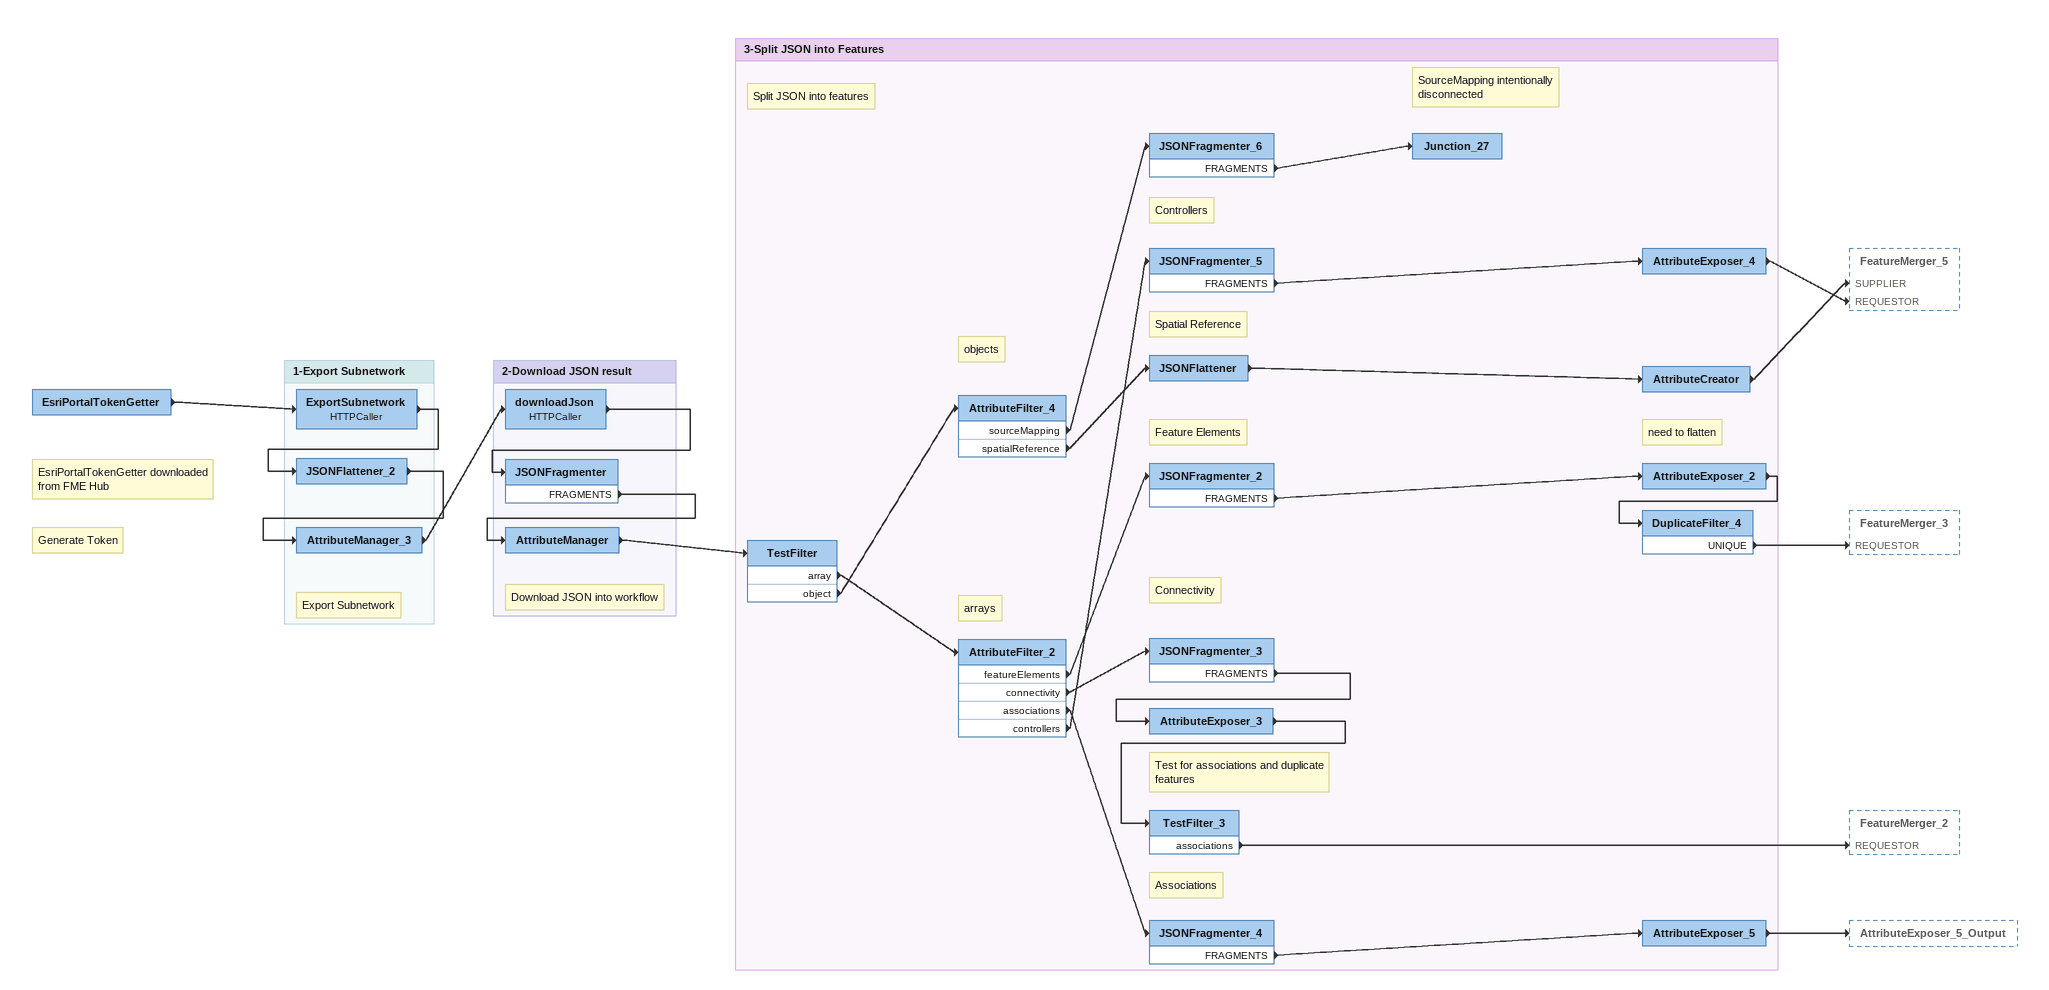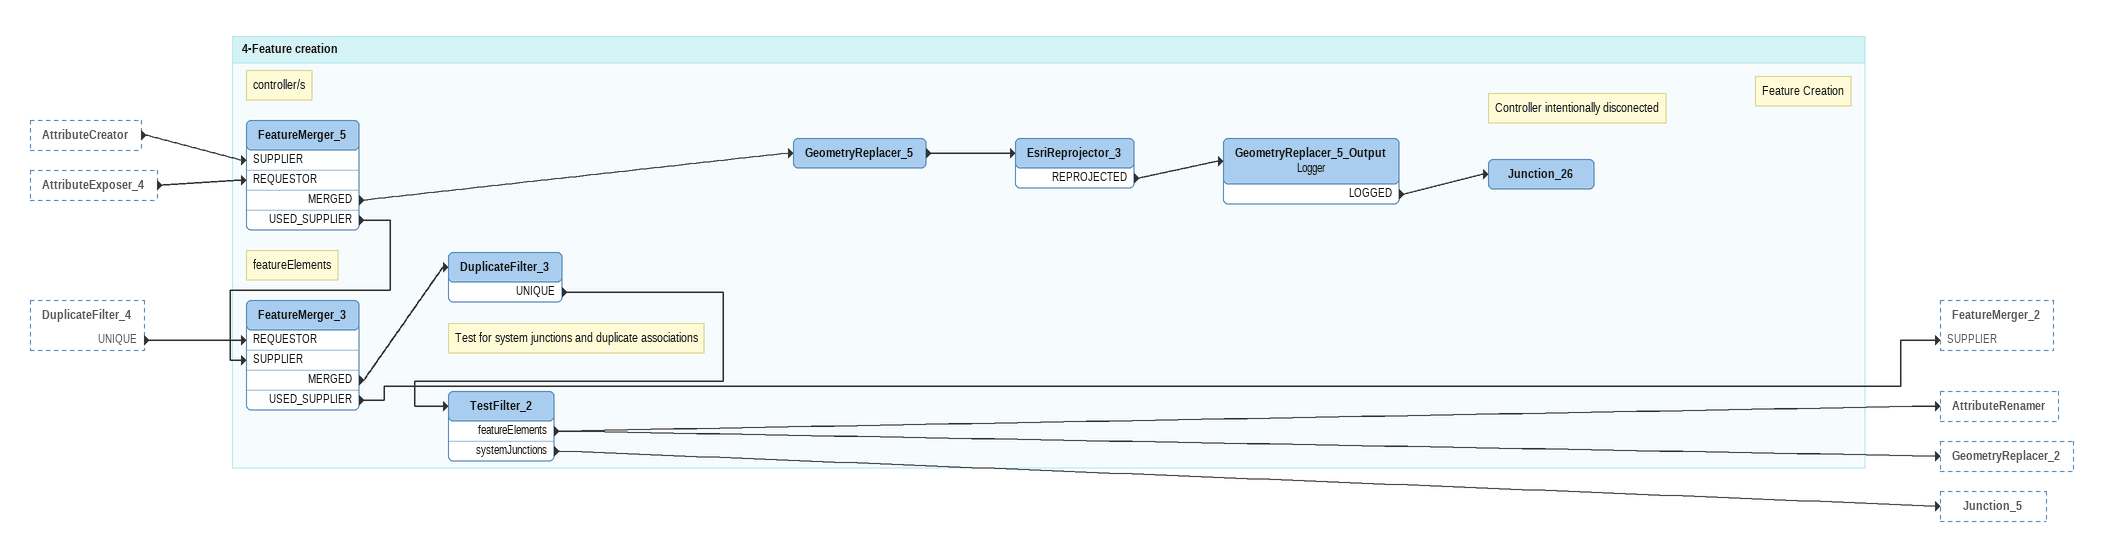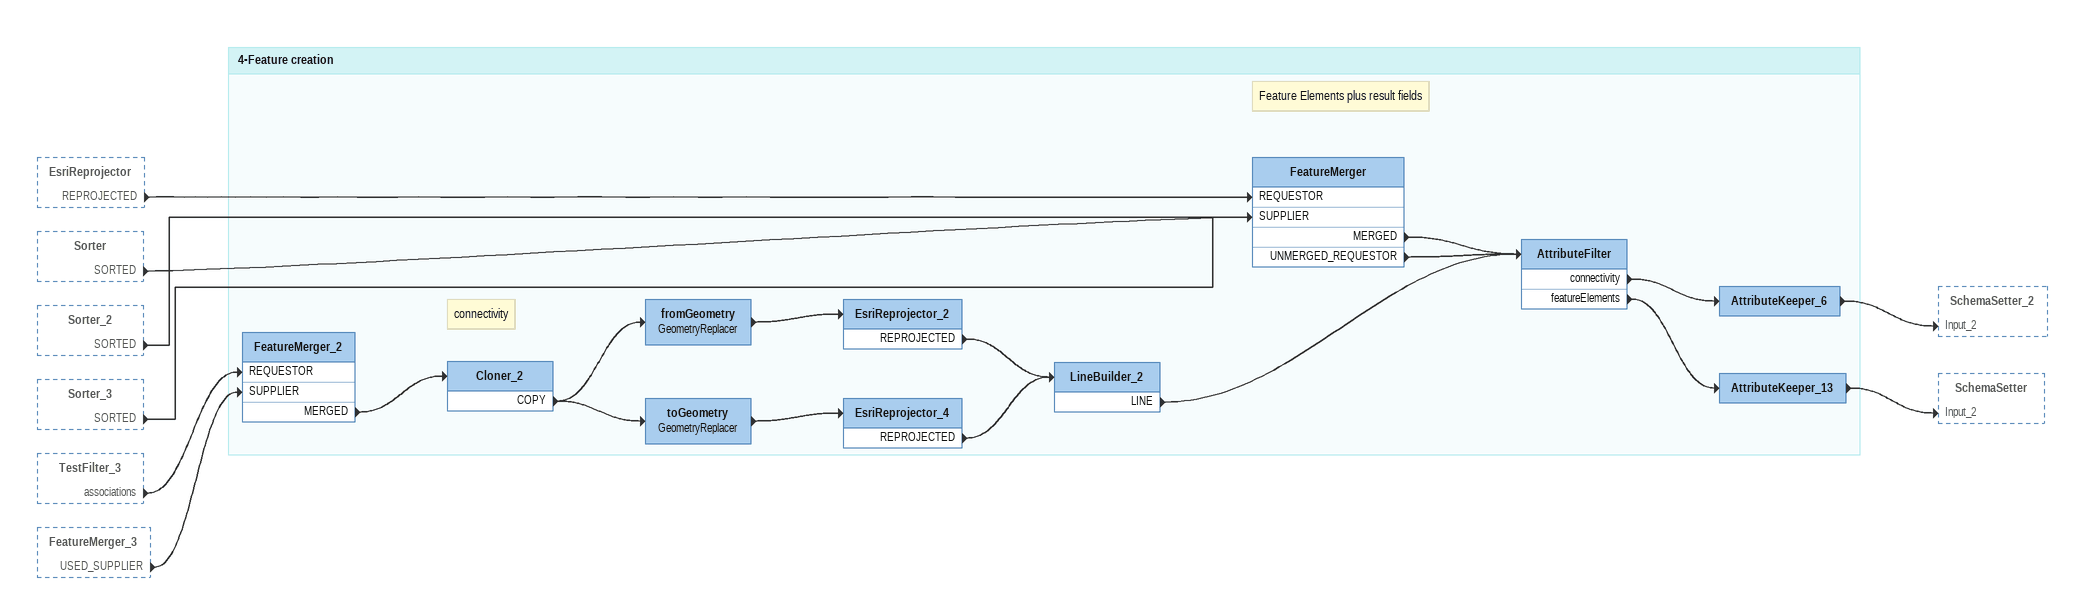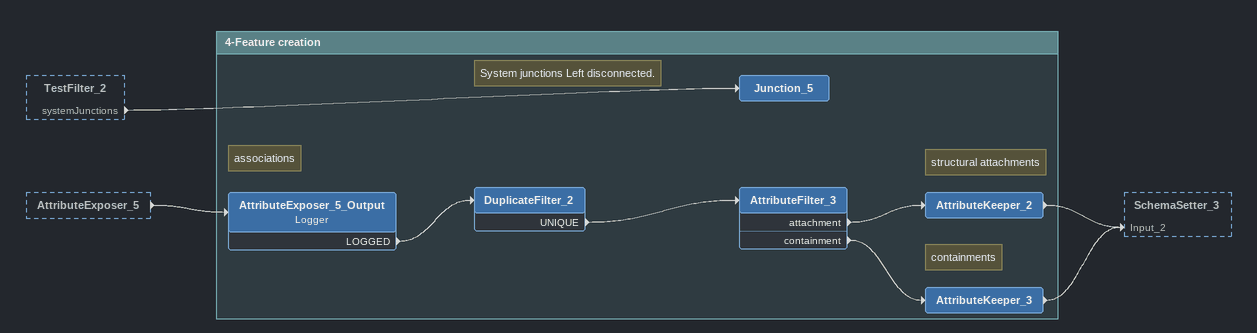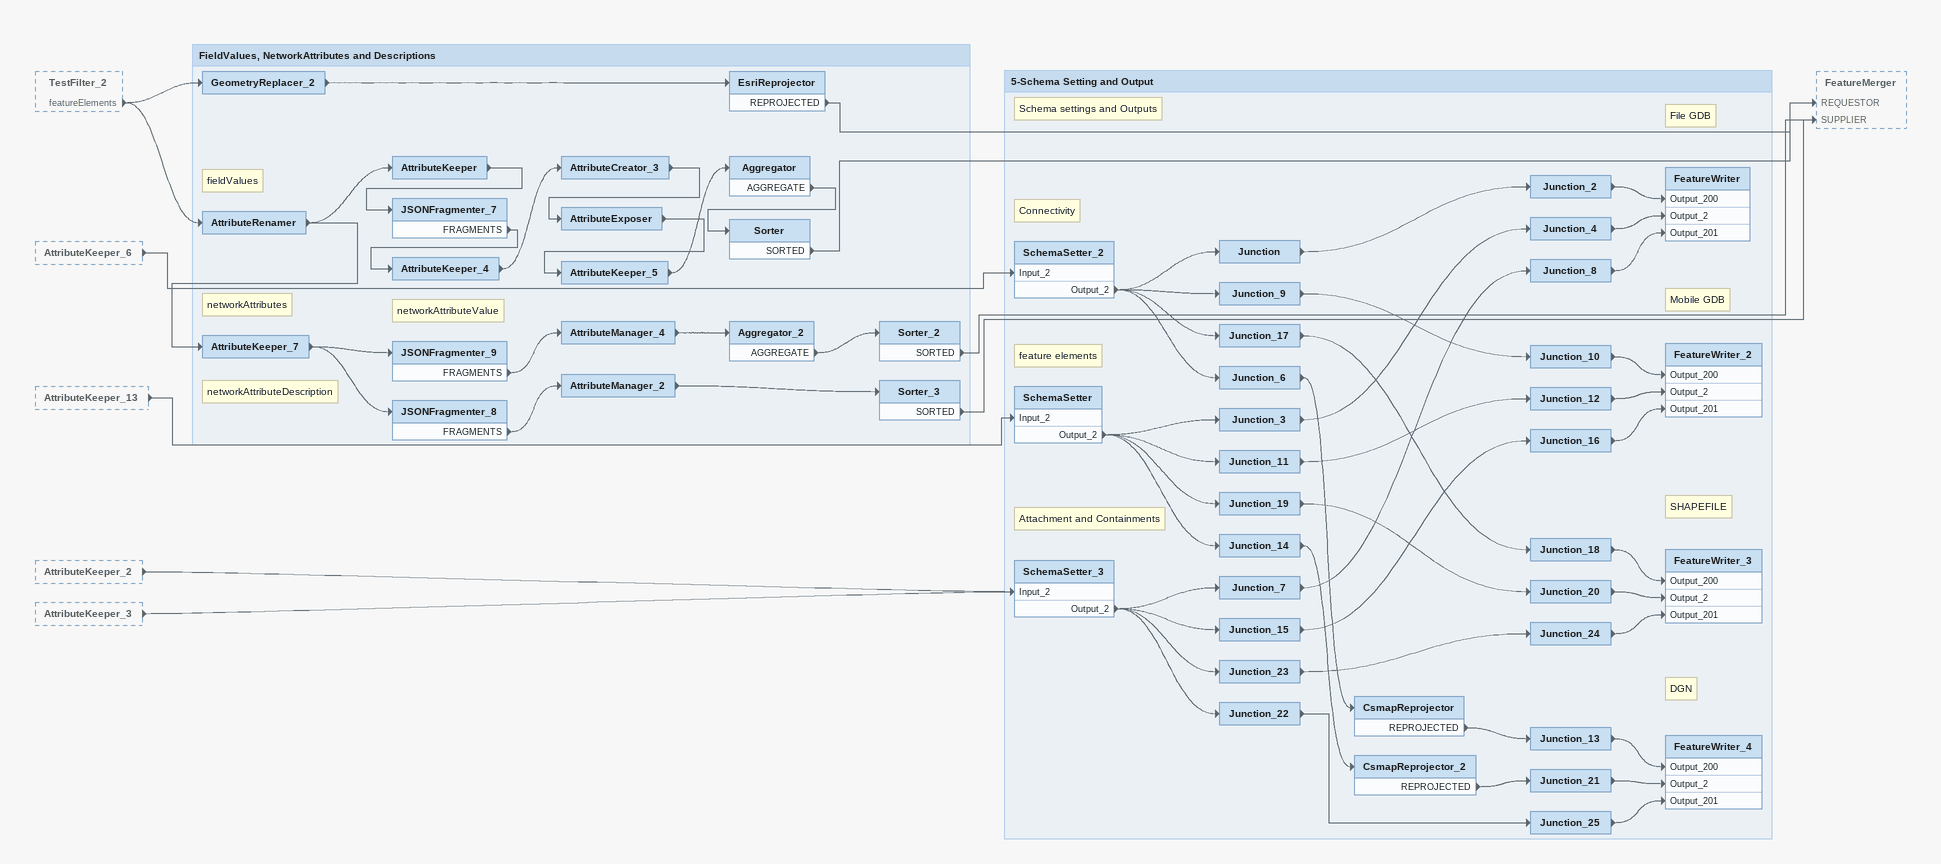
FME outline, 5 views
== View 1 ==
Note: Generate Token
Note: EsriPortalTokenGetter downloaded from FME Hub
EsriPortalTokenGetter
    -> ExportSubnetwork

Bookmark: 1-Export Subnetwork
ExportSubnetwork: HTTPCaller
    -> JSONFlattener_2
JSONFlattener_2
    -> AttributeManager_3
Note: Export Subnetwork
AttributeManager_3
    -> downloadJson

Bookmark: 2-Download JSON result
downloadJson: HTTPCaller
    -> JSONFragmenter
JSONFragmenter
    FRAGMENTS -> AttributeManager
Note: Download JSON into workflow
AttributeManager
    -> TestFilter

Bookmark: 3-Split JSON into Features
TestFilter
    array -> AttributeFilter_2
    object -> AttributeFilter_4
Note: Split JSON into features
Note: objects
AttributeFilter_4
    sourceMapping -> JSONFragmenter_6
    spatialReference -> JSONFlattener
JSONFragmenter_6
    FRAGMENTS -> Junction_27
Note: SourceMapping intentionally disconnected
Junction_27
Note: Spatial Reference
JSONFlattener
    -> AttributeCreator
AttributeCreator
    -> FeatureMerger_5 [SUPPLIER]
Note: arrays
AttributeFilter_2
    featureElements -> JSONFragmenter_2
    connectivity -> JSONFragmenter_3
    associations -> JSONFragmenter_4
    controllers -> JSONFragmenter_5
Note: Controllers
JSONFragmenter_5
    FRAGMENTS -> AttributeExposer_4
AttributeExposer_4
    -> FeatureMerger_5 [REQUESTOR]
Note: Feature Elements
JSONFragmenter_2
    FRAGMENTS -> AttributeExposer_2
Note: need to flatten
AttributeExposer_2
    -> DuplicateFilter_4
DuplicateFilter_4
    UNIQUE -> FeatureMerger_3 [REQUESTOR]
Note: Connectivity
JSONFragmenter_3
    FRAGMENTS -> AttributeExposer_3
AttributeExposer_3
    -> TestFilter_3
Note: Test for associations and duplicate features
TestFilter_3
    associations -> FeatureMerger_2 [REQUESTOR]
Note: Associations
JSONFragmenter_4
    FRAGMENTS -> AttributeExposer_5
AttributeExposer_5
    -> AttributeExposer_5_Output

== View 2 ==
AttributeCreator [outside]
    -> FeatureMerger_5 [SUPPLIER]
AttributeExposer_4 [outside]
    -> FeatureMerger_5 [REQUESTOR]
DuplicateFilter_4 [outside]
    UNIQUE -> FeatureMerger_3 [REQUESTOR]

Bookmark: 4-Feature creation
Note: controller/s
FeatureMerger_5
    MERGED -> GeometryReplacer_5
    USED_SUPPLIER -> FeatureMerger_3 [SUPPLIER]
GeometryReplacer_5
    -> EsriReprojector_3
EsriReprojector_3
    REPROJECTED -> GeometryReplacer_5_Output
GeometryReplacer_5_Output: Logger
    LOGGED -> Junction_26
Note: Controller intentionally disconected
Note: Feature Creation
Junction_26
Note: featureElements
FeatureMerger_3
    MERGED -> DuplicateFilter_3
    USED_SUPPLIER -> FeatureMerger_2 [SUPPLIER]
DuplicateFilter_3
    UNIQUE -> TestFilter_2
Note: Test for system junctions and duplicate associations
TestFilter_2
    featureElements -> AttributeRenamer
    featureElements -> GeometryReplacer_2
    systemJunctions -> Junction_5

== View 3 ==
EsriReprojector [outside]
    REPROJECTED -> FeatureMerger [REQUESTOR]
Sorter [outside]
    SORTED -> FeatureMerger [SUPPLIER]
Sorter_2 [outside]
    SORTED -> FeatureMerger [SUPPLIER]
Sorter_3 [outside]
    SORTED -> FeatureMerger [SUPPLIER]
TestFilter_3 [outside]
    associations -> FeatureMerger_2 [REQUESTOR]
FeatureMerger_3 [outside]
    USED_SUPPLIER -> FeatureMerger_2 [SUPPLIER]

Bookmark: 4-Feature creation
Note: Feature Elements plus result fields
FeatureMerger
    MERGED -> AttributeFilter
    UNMERGED_REQUESTOR -> AttributeFilter
FeatureMerger_2
    MERGED -> Cloner_2
Note: connectivity
Cloner_2
    COPY -> fromGeometry
    COPY -> toGeometry
fromGeometry: GeometryReplacer
    -> EsriReprojector_2
EsriReprojector_2
    REPROJECTED -> LineBuilder_2
toGeometry: GeometryReplacer
    -> EsriReprojector_4
EsriReprojector_4
    REPROJECTED -> LineBuilder_2
LineBuilder_2
    LINE -> AttributeFilter
AttributeFilter
    connectivity -> AttributeKeeper_6
    featureElements -> AttributeKeeper_13
AttributeKeeper_6
    -> SchemaSetter_2 [Input_2]
AttributeKeeper_13
    -> SchemaSetter [Input_2]

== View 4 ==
TestFilter_2 [outside]
    systemJunctions -> Junction_5
AttributeExposer_5 [outside]
    -> AttributeExposer_5_Output

Bookmark: 4-Feature creation
Note: System junctions Left disconnected.
Junction_5
Note: associations
AttributeExposer_5_Output: Logger
    LOGGED -> DuplicateFilter_2
DuplicateFilter_2
    UNIQUE -> AttributeFilter_3
AttributeFilter_3
    attachment -> AttributeKeeper_2
    containment -> AttributeKeeper_3
Note: structural attachments
AttributeKeeper_2
    -> SchemaSetter_3 [Input_2]
Note: containments
AttributeKeeper_3
    -> SchemaSetter_3 [Input_2]

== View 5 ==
TestFilter_2 [outside]
    featureElements -> AttributeRenamer
    featureElements -> GeometryReplacer_2
AttributeKeeper_6 [outside]
    -> SchemaSetter_2 [Input_2]
AttributeKeeper_13 [outside]
    -> SchemaSetter [Input_2]
AttributeKeeper_2 [outside]
    -> SchemaSetter_3 [Input_2]
AttributeKeeper_3 [outside]
    -> SchemaSetter_3 [Input_2]

Bookmark: FieldValues, NetworkAttributes and Descriptions
GeometryReplacer_2
    -> EsriReprojector
EsriReprojector
    REPROJECTED -> FeatureMerger [REQUESTOR]
Note: fieldValues
AttributeRenamer
    -> AttributeKeeper
    -> AttributeKeeper_7
AttributeKeeper
    -> JSONFragmenter_7
JSONFragmenter_7
    FRAGMENTS -> AttributeKeeper_4
AttributeKeeper_4
    -> AttributeCreator_3
AttributeCreator_3
    -> AttributeExposer
AttributeExposer
    -> AttributeKeeper_5
AttributeKeeper_5
    -> Aggregator
Aggregator
    AGGREGATE -> Sorter
Sorter
    SORTED -> FeatureMerger [SUPPLIER]
Note: networkAttributes
AttributeKeeper_7
    -> JSONFragmenter_9
    -> JSONFragmenter_8
Note: networkAttributeValue
JSONFragmenter_9
    FRAGMENTS -> AttributeManager_4
AttributeManager_4
    -> Aggregator_2
Aggregator_2
    AGGREGATE -> Sorter_2
Sorter_2
    SORTED -> FeatureMerger [SUPPLIER]
Note: networkAttributeDescription
JSONFragmenter_8
    FRAGMENTS -> AttributeManager_2
AttributeManager_2
    -> Sorter_3
Sorter_3
    SORTED -> FeatureMerger [SUPPLIER]

Bookmark: 5-Schema Setting and Output
Note: Schema settings and Outputs
Note: Connectivity
SchemaSetter_2
    Output_2 -> Junction
    Output_2 -> Junction_9
    Output_2 -> Junction_17
    Output_2 -> Junction_6
Junction
    -> Junction_2
Junction_2
    -> FeatureWriter [Output_200]
Junction_9
    -> Junction_10
Junction_10
    -> FeatureWriter_2 [Output_200]
Junction_17
    -> Junction_18
Junction_18
    -> FeatureWriter_3 [Output_200]
Junction_6
    -> CsmapReprojector
CsmapReprojector
    REPROJECTED -> Junction_13
Junction_13
    -> FeatureWriter_4 [Output_200]
Note: feature elements
SchemaSetter
    Output_2 -> Junction_3
    Output_2 -> Junction_11
    Output_2 -> Junction_19
    Output_2 -> Junction_14
Junction_3
    -> Junction_4
Junction_4
    -> FeatureWriter [Output_2]
Junction_11
    -> Junction_12
Junction_12
    -> FeatureWriter_2 [Output_2]
Junction_19
    -> Junction_20
Junction_20
    -> FeatureWriter_3 [Output_2]
Junction_14
    -> CsmapReprojector_2
CsmapReprojector_2
    REPROJECTED -> Junction_21
Junction_21
    -> FeatureWriter_4 [Output_2]
Note: Attachment and Containments
SchemaSetter_3
    Output_2 -> Junction_7
    Output_2 -> Junction_15
    Output_2 -> Junction_23
    Output_2 -> Junction_22
Junction_7
    -> Junction_8
Junction_8
    -> FeatureWriter [Output_201]
Note: File GDB
FeatureWriter
Junction_15
    -> Junction_16
Junction_16
    -> FeatureWriter_2 [Output_201]
Note: Mobile GDB
FeatureWriter_2
Junction_23
    -> Junction_24
Junction_24
    -> FeatureWriter_3 [Output_201]
Note: SHAPEFILE
FeatureWriter_3
Junction_22
    -> Junction_25
Junction_25
    -> FeatureWriter_4 [Output_201]
Note: DGN
FeatureWriter_4
